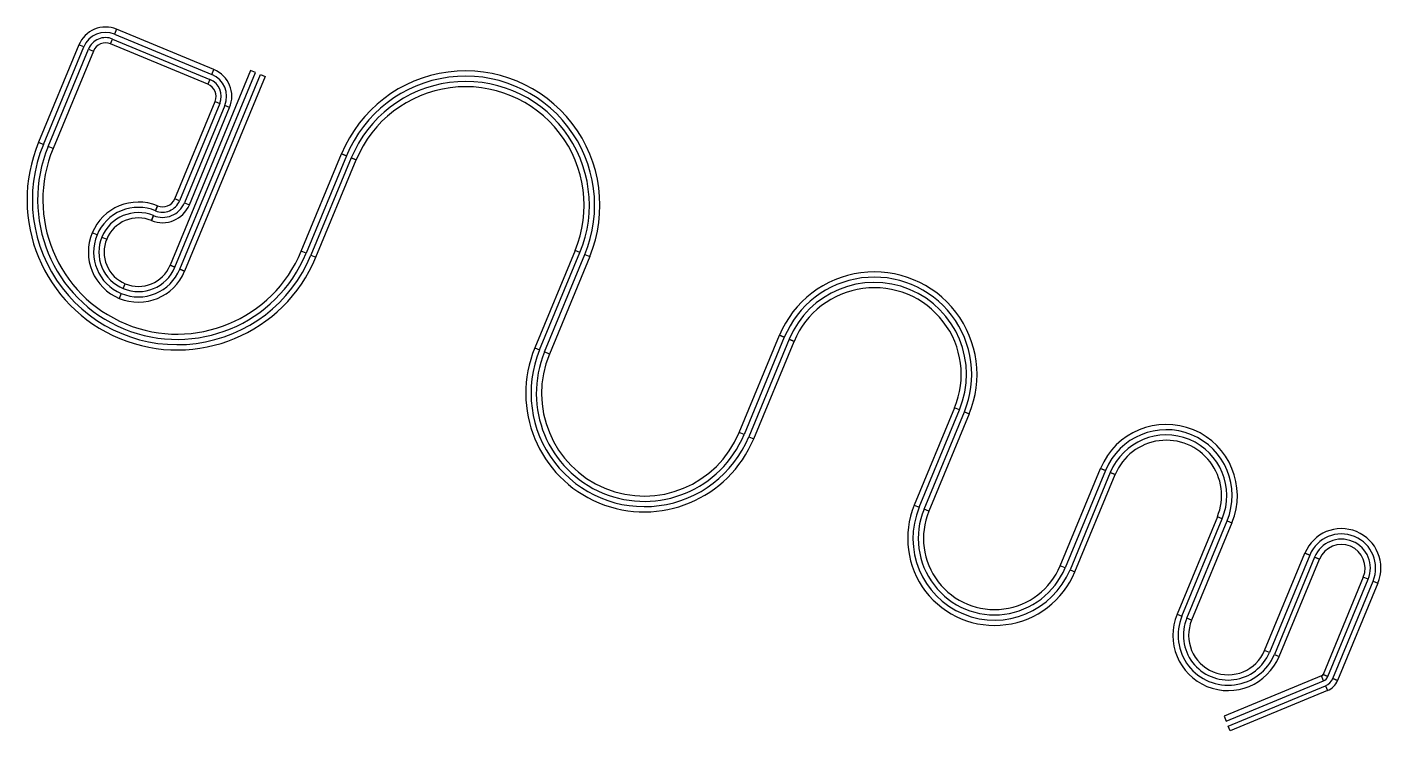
# Model space of a CAD drawing. Header units: inches. Extents: x -889 to 396, y -257 to 411.
import ezdxf

# ---------------------------------------------------------------- set-up
doc = ezdxf.new("R2010")
doc.units = ezdxf.units.IN
doc.header["$MEASUREMENT"] = 0

msp = doc.modelspace()

# ---------------------------------------------------------------- linework, layer by layer
for p, q in [((-810.191592, 395.105214), (-808.278175, 399.724611)), ((-804.45134, 408.963407), (-806.364758, 404.344009)), ((-804.45134, 408.963407), (-804.45134, 408.963407)), ((-835.762424, 392.167097), (-840.381822, 394.080514)), ((-831.143027, 390.25368), (-826.523629, 388.340262)), ((-810.191592, 395.105214), (-810.191592, 395.105214)), ((-715.890221, 361.456268), (-717.803639, 356.83687)), ((-713.976804, 366.075666), (-712.063387, 370.695063)), ((-711.038687, 340.504833), (-711.038687, 340.504833)), ((-711.038687, 340.504833), (-706.41929, 338.591416)), ((-697.180494, 334.764582), (-701.799892, 336.677999)), ((-697.180494, 334.764582), (-697.180494, 334.764582)), ((-878.650165, 301.692561), (-878.650165, 301.692561)), ((-878.650165, 301.692561), (-874.030767, 299.779144)), ((-864.791972, 295.952309), (-869.41137, 297.865726)), ((-864.791972, 295.952309), (-864.791972, 295.952309)), ((-586.31495, 288.84257), (-590.934348, 290.755987)), ((-581.695553, 286.929153), (-577.076155, 285.015736)), ((-744.687633, 246.203463), (-749.307031, 248.11688)), ((-740.068235, 244.290046), (-735.448838, 242.376629)), ((-771.379319, 227.493736), (-769.465902, 232.113134)), ((-769.465902, 232.113134), (-771.379319, 227.493736)), ((-765.639068, 241.351929), (-767.552485, 236.732531)), ((-767.552485, 236.732531), (-765.639068, 241.351929)), ((-765.639068, 241.351929), (-765.639068, 241.351929)), ((-771.379319, 227.493736), (-771.379319, 227.493736)), ((-823.081411, 213.731697), (-827.700808, 215.645114)), ((-823.081411, 213.731697), (-827.700808, 215.645114)), ((-818.462013, 211.81828), (-813.842616, 209.904863)), ((-818.462013, 211.81828), (-813.842616, 209.904863)), ((-624.583294, 196.454617), (-629.202691, 198.368034)), ((-619.963896, 194.5412), (-615.344498, 192.627782)), ((-364.583863, 196.998546), (-369.20326, 198.911963)), ((-359.964465, 195.085129), (-355.345067, 193.171712)), ((-749.171048, 183.117022), (-753.790446, 185.03044)), ((-744.551651, 181.203605), (-739.932253, 179.290188)), ((-798.167159, 162.822169), (-796.253742, 167.441566)), ((-798.167159, 162.822169), (-796.253742, 167.441566)), ((-800.080577, 158.202771), (-801.993994, 153.583373)), ((-800.080577, 158.202771), (-801.993994, 153.583373)), ((-170.569161, 116.635025), (-175.188559, 118.548443)), ((-407.471604, 106.52401), (-407.471604, 106.52401)), ((-407.471604, 106.52401), (-402.852206, 104.610593)), ((-165.949763, 114.721608), (-161.330366, 112.808191)), ((-393.613411, 100.783759), (-398.232808, 102.697176)), ((-393.613411, 100.783759), (-393.613411, 100.783759)), ((-4.270845, 47.752008), (-8.890243, 49.665425)), ((0.348553, 45.838591), (4.96795, 43.925173)), ((-208.837504, 24.247072), (-213.456902, 26.160489)), ((-204.218106, 22.333655), (-199.598709, 20.420238)), ((134.311085, -9.650507), (129.691687, -7.73709)), ((138.930483, -11.563924), (143.54988, -13.477342)), ((-47.158586, -42.722528), (-47.158586, -42.722528)), ((-47.158586, -42.722528), (-42.539188, -44.635946)), ((-33.300393, -48.46278), (-37.919791, -46.549363)), ((-33.300393, -48.46278), (-33.300393, -48.46278)), ((245.176629, -55.572519), (240.557231, -53.659102)), ((249.796026, -57.485936), (254.415424, -59.399353)), ((328.325787, -90.014028), (323.706389, -88.100611)), ((96.042742, -102.03846), (91.423344, -100.125043)), ((332.945184, -91.927445), (337.564582, -93.840862)), ((100.662139, -103.951878), (105.281537, -105.865295)), ((383.758559, -112.975034), (379.139161, -111.061617)), ((388.377956, -114.888451), (392.997354, -116.801868)), ((202.288888, -146.047055), (202.288888, -146.047055)), ((202.288888, -146.047055), (206.908286, -147.960472)), ((216.147081, -151.787307), (211.527683, -149.873889)), ((216.147081, -151.787307), (216.147081, -151.787307)), ((290.057443, -182.401981), (285.438046, -180.488564)), ((294.676841, -184.315398), (299.296239, -186.228816)), ((341.431245, -209.421958), (339.517828, -204.80256)), ((345.490215, -205.362987), (340.870818, -203.44957)), ((343.344662, -214.041356), (345.258079, -218.660753)), ((350.109613, -207.276404), (354.729011, -209.189822))]:
    msp.add_line(p, q)
for points in [[(-808.278175, 399.724611), (-715.890221, 361.456268), (-717.803639, 356.83687), (-810.191592, 395.105214)], [(-806.364758, 404.344009), (-713.976804, 366.075666), (-712.063387, 370.695063), (-804.45134, 408.963407)], [(-874.030767, 299.779144), (-835.762424, 392.167097), (-840.381822, 394.080514), (-878.650165, 301.692561)], [(-869.41137, 297.865726), (-831.143027, 390.25368), (-826.523629, 388.340262), (-864.791972, 295.952309)], [(-749.171048, 183.117022), (-672.634362, 367.892929), (-677.253759, 369.806346), (-753.790446, 185.03044)], [(-744.551651, 181.203605), (-668.014964, 365.979512), (-663.395566, 364.066095), (-739.932253, 179.290188)], [(-706.41929, 338.591416), (-744.687633, 246.203463), (-749.307031, 248.11688), (-711.038687, 340.504833)], [(-701.799892, 336.677999), (-740.068235, 244.290046), (-735.448838, 242.376629), (-697.180494, 334.764582)], [(-586.31495, 288.84257), (-624.583294, 196.454617), (-629.202691, 198.368034), (-590.934348, 290.755987)], [(-581.695553, 286.929153), (-619.963896, 194.5412), (-615.344498, 192.627782), (-577.076155, 285.015736)], [(-402.852206, 104.610593), (-364.583863, 196.998546), (-369.20326, 198.911963), (-407.471604, 106.52401)], [(-398.232808, 102.697176), (-359.964465, 195.085129), (-355.345067, 193.171712), (-393.613411, 100.783759)], [(-170.569161, 116.635025), (-208.837504, 24.247072), (-213.456902, 26.160489), (-175.188559, 118.548443)], [(-165.949763, 114.721608), (-204.218106, 22.333655), (-199.598709, 20.420238), (-161.330366, 112.808191)], [(-42.539188, -44.635946), (-4.270845, 47.752008), (-8.890243, 49.665425), (-47.158586, -42.722528)], [(-37.919791, -46.549363), (0.348553, 45.838591), (4.96795, 43.925173), (-33.300393, -48.46278)], [(134.311085, -9.650507), (96.042742, -102.03846), (91.423344, -100.125043), (129.691687, -7.73709)], [(138.930483, -11.563924), (100.662139, -103.951878), (105.281537, -105.865295), (143.54988, -13.477342)], [(206.908286, -147.960472), (245.176629, -55.572519), (240.557231, -53.659102), (202.288888, -146.047055)], [(211.527683, -149.873889), (249.796026, -57.485936), (254.415424, -59.399353), (216.147081, -151.787307)], [(328.325787, -90.014028), (290.057443, -182.401981), (285.438046, -180.488564), (323.706389, -88.100611)], [(332.945184, -91.927445), (294.676841, -184.315398), (299.296239, -186.228816), (337.564582, -93.840862)], [(345.490215, -205.362987), (383.758559, -112.975034), (379.139161, -111.061617), (340.870818, -203.44957)], [(350.109613, -207.276404), (388.377956, -114.888451), (392.997354, -116.801868), (354.729011, -209.189822)], [(249.043291, -247.690301), (341.431245, -209.421958), (339.517828, -204.80256), (247.129874, -243.070904)], [(250.956709, -252.309699), (343.344662, -214.041356), (345.258079, -218.660753), (252.870126, -256.929096)]]:
    msp.add_lwpolyline(points, close=True)
for centre, radius, start, end in [((-814.975135, 383.55672), 27.5, 67.499998711, 157.500000636), ((-814.975135, 383.55672), 22.499999, 67.500000068, 157.500000068), ((-814.975135, 383.55672), 17.499999, 67.499999175, 157.500000428), ((-814.975135, 383.55672), 12.5, 67.499999322, 157.500003556), ((-722.587182, 345.288376), 17.5, 337.500000428, 67.499997403), ((-722.587182, 345.288376), 22.5, 337.500001042, 67.49999869), ((-722.587182, 345.288376), 27.500001, 337.500001433, 67.499998711), ((-473.139708, 241.96385), 127.500001, 337.499999949, 157.500000192), ((-473.139708, 241.96385), 122.5, 337.499999817, 157.50000007), ((-722.587182, 345.288376), 12.500001, 337.500001076, 67.499999322), ((-473.139708, 241.96385), 117.5, 337.499999673, 157.500000123), ((-473.139708, 241.96385), 112.500001, 337.499999711, 157.499999987), ((-746.997332, 247.160172), 142.5, 157.499999983, 337.499999765), ((-746.997332, 247.160172), 137.499999, 157.499999866, 337.500000025), ((-746.997332, 247.160172), 132.5, 157.500000305, 337.499999906), ((-746.997332, 247.160172), 127.499999, 157.500000192, 337.499999949), ((-783.816531, 197.467651), 47.5, 67.500000137, 157.499999675), ((-760.855525, 252.900423), 22.499999, 247.500000068, 337.500001042), ((-760.855525, 252.900423), 17.5, 247.500000428, 337.500000428), ((-760.855525, 252.900423), 12.5, 247.499999322, 337.499999322), ((-783.816531, 197.467651), 42.5, 67.499999777, 157.499999777), ((-783.816531, 197.467651), 37.500001, 67.499999906, 157.499999322), ((-760.855525, 252.900423), 27.5, 247.500000636, 337.500000636), ((-783.816531, 197.467651), 32.5, 67.499999401, 157.499999401), ((-783.816531, 197.467651), 47.499999, 157.499999675, 247.500000137), ((-783.816531, 197.467651), 42.5, 157.499999777, 247.499999777), ((-783.816531, 197.467651), 37.5, 157.499999322, 247.500000733), ((-783.816531, 197.467651), 32.5, 157.499999401, 247.500001029), ((-783.816531, 197.467651), 42.5, 247.499999777, 337.499999777), ((-783.816531, 197.467651), 37.499999, 247.500000733, 337.499999906), ((-783.816531, 197.467651), 32.5, 247.500001029, 337.500001029), ((-783.816531, 197.467651), 47.5, 247.500000137, 337.500000137), ((-85.110304, 81.236808), 97.5, 337.499999719, 157.499999943), ((-85.110304, 81.236808), 92.5, 337.50000034, 157.50000034), ((-85.110304, 81.236808), 87.5, 337.500000177, 157.500000177), ((-85.110304, 81.236808), 82.5, 337.499999994, 157.50000026), ((-303.535156, 63.472124), 112.5, 157.500000182, 337.499999987), ((-303.535156, 63.472124), 107.5, 157.500000042, 337.500000042), ((-303.535156, 63.472124), 102.5, 157.499999888, 337.499999888), ((-303.535156, 63.472124), 97.500001, 157.499999943, 337.499999719), ((192.053556, -33.568222), 67.499999, 337.500000393, 157.499999933), ((192.053556, -33.568222), 62.499999, 337.500000168, 157.499999672), ((192.053556, -33.568222), 57.5, 337.500000287, 157.499999366), ((192.053556, -33.568222), 52.5, 337.50000001, 157.500000428), ((29.061476, -74.293912), 82.500001, 157.499999618, 337.499999994), ((29.061476, -74.293912), 77.5, 157.500000071, 337.499999788), ((29.061476, -74.293912), 72.500001, 157.500000158, 337.500000586), ((29.061476, -74.293912), 67.500001, 157.499999933, 337.500000393), ((358.351872, -102.45124), 37.499999, 337.500000733, 157.499999906), ((358.351872, -102.45124), 32.499999, 337.500000355, 157.499999401), ((358.351872, -102.45124), 27.5, 337.500000636, 157.499999508), ((358.351872, -102.45124), 22.499999, 337.500000068, 157.49999869), ((250.792563, -166.137935), 52.5, 157.50000001, 337.499999419), ((250.792563, -166.137935), 47.499999, 157.499999675, 337.500000137), ((250.792563, -166.137935), 42.5, 157.499999777, 337.499999777), ((250.792563, -166.137935), 37.499999, 157.500000733, 337.499999906), ((338.561119, -202.492861), 2.5, 292.500007394, 337.499992606), ((338.561119, -202.492861), 7.500001, 292.500000336, 337.499996741), ((338.561119, -202.492861), 12.500001, 292.499998924, 337.499999322), ((338.561119, -202.492861), 17.5, 292.499999572, 337.499997403)]:
    msp.add_arc(centre, radius, start, end)

doc.saveas('drawing.dxf')
